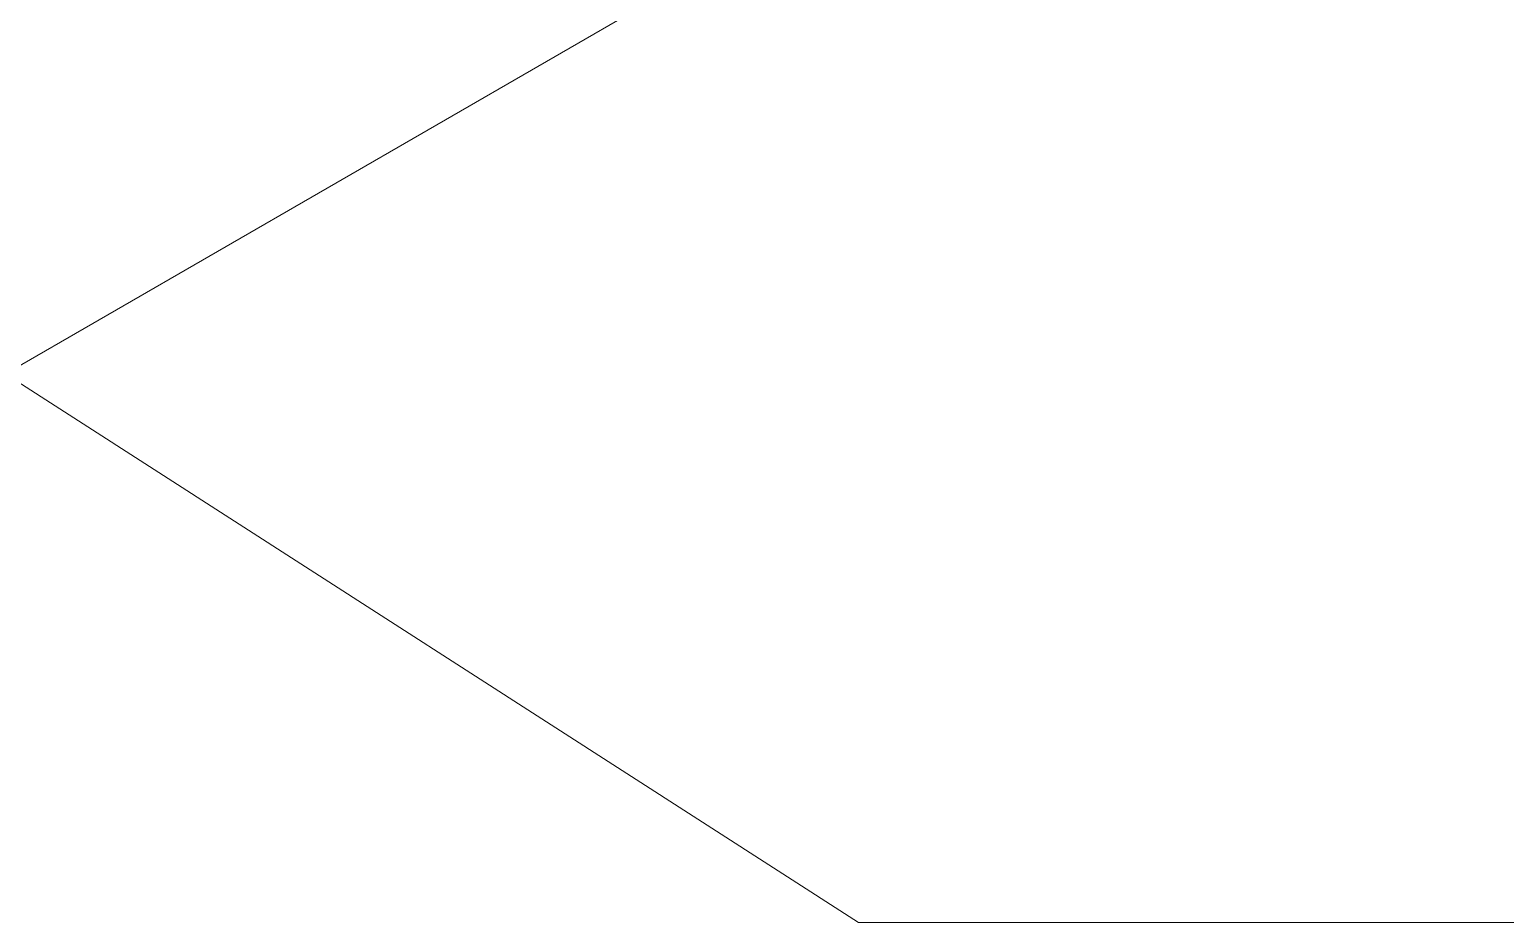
# Model space of a CAD drawing. Header units: millimetres. Extents: x -88595 to 880822, y -1054509 to -148035.
# Drawn here: x 394655.4 to 395111, y -314118.2 to -313842.6 of the extents above; entities that cross this region are included whole.
import ezdxf

# ---------------------------------------------------------------- set-up
doc = ezdxf.new("R2010")
doc.units = ezdxf.units.MM
doc.layers.add('Марки', color=7, linetype='Continuous', lineweight=20)
doc.layers.add('Оборудование', color=7, linetype='Continuous', lineweight=18)

# ---------------------------------------------------------------- blocks, each defined once
blk = doc.blocks.new('$0$ADSK_Наружный блок кондиционера сплит-системы1 - AV16IMVEV-4475072-В_ОВ3_4')
at = {"layer": 'Оборудование'}
blk.add_line((20835.03, 11159.82), (20332.98, 10869.96), dxfattribs=at)
blk = doc.blocks.new('$0$ADSK_M_Оборудование1 - ADSK_Марка_15-3198495-В_ОВ3_4')
at = {"layer": 'Марки'}
blk.add_line((-15956.53, 12814.64), (-15256.53, 12814.64), dxfattribs=at)

msp = doc.modelspace()

# ---------------------------------------------------------------- linework, layer by layer
at = {"layer": 'Марки'}
msp.add_line((394537.15, -313877.71), (394911.3, -314118.23), dxfattribs=at)

# ---------------------------------------------------------------- block references
msp.add_blockref('$0$ADSK_M_Оборудование1 - ADSK_Марка_15-3198495-В_ОВ3_4', (410867.82, -326932.87), dxfattribs=at)
at = {"layer": 'Оборудование'}
msp.add_blockref('$0$ADSK_Наружный блок кондиционера сплит-системы1 - AV16IMVEV-4475072-В_ОВ3_4', (374207.4, -324880.93), dxfattribs=at)

doc.saveas('drawing.dxf')
